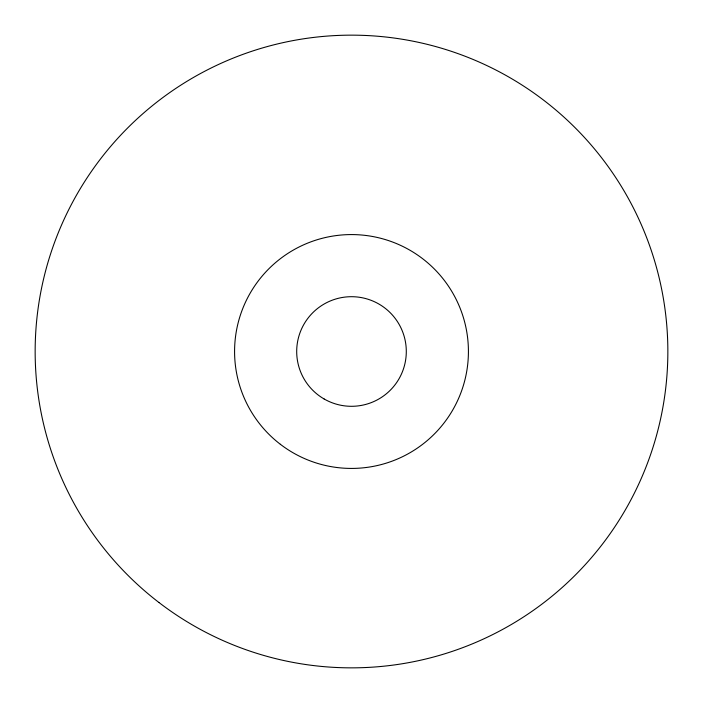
<?xml version="1.0" encoding="UTF-8"?>
<svg xmlns="http://www.w3.org/2000/svg" width="703" height="703" viewBox="0 0 703 703"><rect width="100%" height="100%" fill="white"/><g stroke="black" fill="none" stroke-linecap="round" stroke-linejoin="round"><path stroke-width="1.05" d="M158.957 602.506A316.35 316.35 0 0 0 665.152 392.74A316.35 316.35 0 0 0 230.391 59.254A316.35 316.35 0 0 0 158.957 602.506M280.339 444.278A116.926 116.926 0 0 0 467.425 366.746A116.926 116.926 0 0 0 306.736 243.484A116.926 116.926 0 0 0 280.339 444.278M324.101 398.961A54.799 54.799 0 0 0 406.299 351.5A54.799 54.799 0 0 0 324.101 304.039A54.799 54.799 0 0 0 324.101 398.961"/></g></svg>
